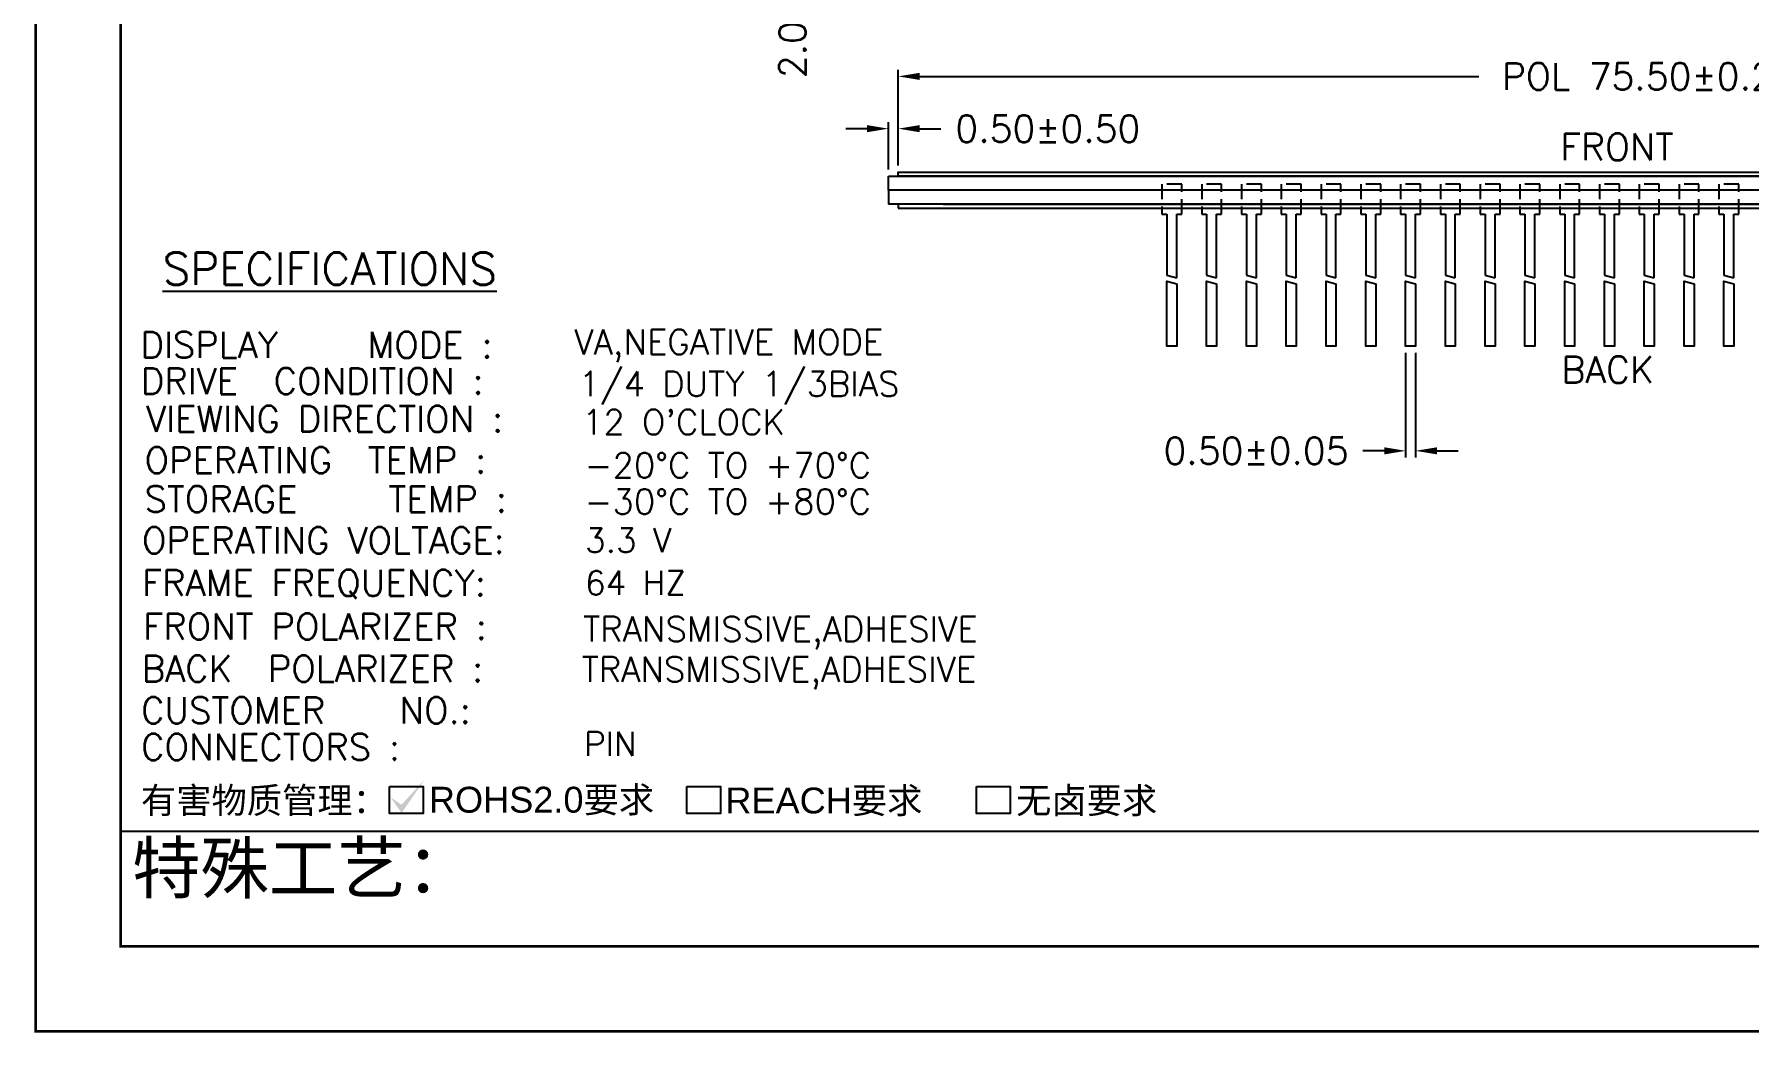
# Model space of a CAD drawing. Header units: millimetres. Extents: x 50 to 800, y 302 to 428.
# Drawn here: x 49.6 to 135.8, y 302.2 to 352.4 of the extents above; entities that cross this region are included whole.
import ezdxf
from ezdxf.enums import TextEntityAlignment as Align

# ---------------------------------------------------------------- set-up
doc = ezdxf.new("R2010")
doc.units = ezdxf.units.MM
doc.header["$LTSCALE"] = 3
doc.linetypes.add('HIDDEN', pattern=[0.375, 0.25, -0.125])
doc.layers.get('0').update_dxf_attribs({"linetype": 'CONTINUOUS'})
doc.layers.get('DEFPOINTS').update_dxf_attribs({"linetype": 'CONTINUOUS'})
for name, color, linetype in [('1', 4, 'CONTINUOUS'), ('DIM', 4, 'CONTINUOUS'), ('DWG', 7, 'CONTINUOUS'), ('title', 7, 'CONTINUOUS')]:
    doc.layers.add(name, color=color, linetype=linetype)
doc.styles.add('ROMANS', font='romans.shx')
doc.styles.add('title', font='arial.ttf', dxfattribs={"width": 0.8, "height": 5})
doc.dimstyles.new('LCDDIM', dxfattribs={"dimtxt": 0.7, "dimasz": 0.56, "dimexe": 0.175, "dimexo": 0.175, "dimgap": 0.14, "dimtad": 0, "dimzin": 0, "dimdsep": 46, "dimtxsty": 'ROMANS', "dimcen": 2.5, "dimadec": 0, "dimazin": 0, "dimtfac": 1, "dimtofl": 0, "dimtmove": 0, "dimatfit": 3, "dimfxl": 0, "dimarcsym": 0})

# ---------------------------------------------------------------- blocks, each defined once
blk = doc.blocks.new('*D18')
at = {"layer": 'DEFPOINTS', "color": 0}
for p in [(168.573, 350.279), (93.073, 345.455), (168.573, 345.455)]:
    blk.add_point(p, dxfattribs=at)
at = {"layer": 'DIM', "color": 0, "lineweight": -2}
for p, q in [((93.073, 345.79), (93.073, 350.614)), ((94.145, 350.279), (122.26, 350.279)), ((167.501, 350.279), (139.386, 350.279)), ((168.573, 345.79), (168.573, 350.614))]:
    blk.add_line(p, q, dxfattribs=at)
at = {"layer": 'DIM', "color": 0}
for points in [[(94.145, 350.457), (94.145, 350.1), (93.073, 350.279)], [(167.501, 350.457), (167.501, 350.1), (168.573, 350.279)]]:
    blk.add_solid(points, dxfattribs=at)
at = {"layer": 'DIM', "color": 0, "insert": (130.823, 350.279), "char_height": 1.34, "attachment_point": 5, "style": 'ROMANS'}
blk.add_mtext('POL 75.50%%p0.20', dxfattribs=at)
blk = doc.blocks.new('*D19')
at = {"layer": 'DEFPOINTS', "color": 0}
for p in [(92.573, 347.648), (92.573, 345.255), (93.073, 345.455)]:
    blk.add_point(p, dxfattribs=at)
at = {"layer": 'DIM', "color": 0, "lineweight": -2}
for p, q in [((91.501, 347.648), (90.429, 347.648)), ((92.573, 345.59), (92.573, 347.983)), ((93.073, 345.79), (93.073, 347.983)), ((94.145, 347.648), (95.217, 347.648))]:
    blk.add_line(p, q, dxfattribs=at)
at = {"layer": 'DIM', "color": 0}
for points in [[(91.501, 347.827), (91.501, 347.47), (92.573, 347.648)], [(94.145, 347.827), (94.145, 347.47), (93.073, 347.648)]]:
    blk.add_solid(points, dxfattribs=at)
at = {"layer": 'DIM', "color": 0, "insert": (100.59, 347.648), "char_height": 1.34, "attachment_point": 5, "style": 'ROMANS'}
blk.add_mtext('0.50%%p0.50', dxfattribs=at)
blk = doc.blocks.new('*D20')
at = {"layer": 'DEFPOINTS', "color": 0}
for p in [(92.573, 358.65), (87.749, 356.65), (92.573, 356.65)]:
    blk.add_point(p, dxfattribs=at)
at = {"layer": 'DIM', "color": 0, "lineweight": -2}
for p, q in [((87.749, 359.722), (87.749, 360.794)), ((92.238, 358.65), (87.414, 358.65)), ((92.238, 356.65), (87.414, 356.65)), ((87.749, 355.578), (87.749, 354.506))]:
    blk.add_line(p, q, dxfattribs=at)
at = {"layer": 'DIM', "color": 0}
for points in [[(87.571, 359.722), (87.928, 359.722), (87.749, 358.65)], [(87.571, 355.578), (87.928, 355.578), (87.749, 356.65)]]:
    blk.add_solid(points, dxfattribs=at)
at = {"layer": 'DIM', "color": 0, "insert": (87.749, 352.196), "char_height": 1.34, "attachment_point": 5, "rotation": 90, "style": 'ROMANS'}
blk.add_mtext('2.00', dxfattribs=at)
blk = doc.blocks.new('*D25')
at = {"layer": 'DEFPOINTS', "color": 0}
for p in [(118.573, 336.718), (119.073, 336.718), (119.073, 331.447)]:
    blk.add_point(p, dxfattribs=at)
at = {"layer": 'DIM', "color": 0, "lineweight": -2}
for p, q in [((118.573, 336.383), (118.573, 331.112)), ((119.073, 336.383), (119.073, 331.112)), ((117.501, 331.447), (116.429, 331.447)), ((120.145, 331.447), (121.217, 331.447))]:
    blk.add_line(p, q, dxfattribs=at)
at = {"layer": 'DIM', "color": 0}
for points in [[(117.501, 331.625), (117.501, 331.268), (118.573, 331.447)], [(120.145, 331.625), (120.145, 331.268), (119.073, 331.447)]]:
    blk.add_solid(points, dxfattribs=at)
at = {"layer": 'DIM', "color": 0, "insert": (111.056, 331.447), "char_height": 1.34, "attachment_point": 5, "style": 'ROMANS'}
blk.add_mtext('0.50%%P0.05', dxfattribs=at)
blk = doc.blocks.new('1')
blk.add_hatch(color=256).paths.add_polyline_path([(22.79, 2.93), (21.95, 4.12), (22.78, 3.55), (24.57, 5.5)])
at = {"layer": 'title'}
for points in [[(21.87, 4.95), (24.45, 4.95), (24.45, 2.89), (21.87, 2.89)], [(44.62, 4.95), (47.2, 4.95), (47.2, 2.89), (44.62, 2.89)], [(66.82, 4.95), (69.4, 4.95), (69.4, 2.89), (66.82, 2.89)]]:
    blk.add_lwpolyline(points, close=True, dxfattribs=at)
at = {"style": 'ROMANS'}
blk.add_text('%%USPECIFICATIONS', height=2.4688, dxfattribs=at).set_placement((4.49, 43.39))
at = {"layer": 'title'}
for s, height, style, p in [('DISPLAY    MODE :', 1.9946, 'ROMANS', (2.8, 37.78)), ('DRIVE  CONDITION :', 1.9946, 'ROMANS', (2.82, 35.01)), ('VIEWING DIRECTION :', 1.9946, 'ROMANS', (3.22, 32.11)), ('OPERATING  TEMP :', 1.9946, 'ROMANS', (3.11, 28.95)), ('STORAGE    TEMP :', 1.9946, 'ROMANS', (3.11, 25.97)), ('OPERATING VOLTAGE:', 1.9946, 'ROMANS', (2.91, 22.81)), ('FRAME FREQUENCY:', 1.9946, 'ROMANS', (2.91, 19.55)), ('FRONT POLARIZER :', 1.9946, 'ROMANS', (3, 16.21)), ('BACK  POLARIZER :', 1.9946, 'ROMANS', (2.89, 12.98)), ('CUSTOMER   NO.:', 1.9946, 'ROMANS', (2.84, 9.79)), ('CONNECTORS :', 1.9946, 'ROMANS', (2.84, 6.98)), ('有害物质管理：', 1.981, 'title', (2.83, 2.9)), ('ROHS2.0要求', 1.981, 'title', (24.88, 2.95)), ('REACH要求', 1.981, 'title', (47.58, 2.89)), ('无卤要求', 1.981, 'title', (69.84, 2.89))]:
    blk.add_text(s, height=height, dxfattribs=dict(at, style=style)).set_placement(p)
at = {"layer": 'title', "style": 'ROMANS'}
for tag, p, height in [('DMODE', (36.02, 38.05), 1.91), ('DRIVECONDITION', (36.36, 34.84), 1.91), ('VIEWINGDIR', (36.6, 31.91), 1.91), ('OPETEMP', (36.81, 28.6), 1.91), ('STTEMP', (36.81, 25.82), 1.91), ('VOL', (36.84, 22.89), 1.84), ('HZ', (36.84, 19.63), 1.84), ('TPOL', (36.7, 16.06), 1.91), ('BPOL', (36.58, 12.98), 1.91), ('CUSTOMERNO', (36.49, 10.11), 1.84), ('CONNECTORS', (36.77, 7.3), 1.84)]:
    blk.add_attdef(tag, p, '', height=height, dxfattribs=at)
blk = doc.blocks.new('SIGN-C')
at = {"layer": '1', "color": 4, "const_width": 0.238}
blk.add_lwpolyline([(0, 0), (0, 210), (297, 210), (297, 0)], close=True, dxfattribs=at)
at = {"layer": 'title'}
blk.add_line((7.14, 16.82), (190.74, 16.82), dxfattribs=at)
at = {"layer": 'title', "const_width": 0.238}
blk.add_lwpolyline([(7.14, 7.14), (7.14, 202.86), (289.86, 202.86), (289.86, 7.14)], close=True, dxfattribs=at)
at = {"layer": 'title', "color": 1, "style": 'title'}
blk.add_text('特殊工艺：', height=4.216, dxfattribs=at).set_placement((8.08, 11.62))

msp = doc.modelspace()

# ---------------------------------------------------------------- linework, layer by layer
at = {"layer": 'DWG'}
for p, q in [((92.573, 344.555), (92.573, 345.255)), ((92.573, 345.255), (169.073, 345.255)), ((92.573, 344.555), (92.573, 343.855)), ((169.073, 344.555), (92.573, 344.555)), ((166.323, 344.555), (95.323, 344.555)), ((169.073, 343.855), (92.573, 343.855)), ((93.073, 343.855), (93.073, 343.655)), ((93.073, 343.655), (168.573, 343.655)), ((95.323, 343.855), (166.323, 343.855)), ((106.573, 343.355), (106.573, 340.286)), ((107.073, 340.155), (107.073, 343.355)), ((108.573, 343.355), (108.573, 340.286)), ((109.073, 340.155), (109.073, 343.355)), ((110.573, 343.355), (110.573, 340.286)), ((111.073, 340.155), (111.073, 343.355)), ((112.573, 343.355), (112.573, 340.286)), ((113.073, 340.155), (113.073, 343.355)), ((114.573, 343.355), (114.573, 340.286)), ((115.073, 340.155), (115.073, 343.355)), ((116.573, 343.355), (116.573, 340.286)), ((117.073, 340.155), (117.073, 343.355)), ((118.573, 343.355), (118.573, 340.286)), ((119.073, 340.155), (119.073, 343.355)), ((120.573, 343.355), (120.573, 340.286)), ((121.073, 340.155), (121.073, 343.355)), ((122.573, 343.355), (122.573, 340.286)), ((123.073, 340.155), (123.073, 343.355)), ((124.573, 343.355), (124.573, 340.286)), ((125.073, 340.155), (125.073, 343.355)), ((126.573, 343.355), (126.573, 340.286)), ((127.073, 340.155), (127.073, 343.355)), ((128.573, 343.355), (128.573, 340.286)), ((129.073, 340.155), (129.073, 343.355)), ((130.573, 343.355), (130.573, 340.286)), ((131.073, 340.155), (131.073, 343.355)), ((132.573, 343.355), (132.573, 340.286)), ((133.073, 340.155), (133.073, 343.355)), ((134.573, 343.355), (134.573, 340.286)), ((135.073, 340.155), (135.073, 343.355)), ((106.573, 340.286), (107.073, 340.155)), ((108.573, 340.286), (109.073, 340.155)), ((110.573, 340.286), (111.073, 340.155)), ((112.573, 340.286), (113.073, 340.155)), ((114.573, 340.286), (115.073, 340.155)), ((116.573, 340.286), (117.073, 340.155)), ((118.573, 340.286), (119.073, 340.155)), ((120.573, 340.286), (121.073, 340.155)), ((122.573, 340.286), (123.073, 340.155)), ((124.573, 340.286), (125.073, 340.155)), ((126.573, 340.286), (127.073, 340.155)), ((128.573, 340.286), (129.073, 340.155)), ((130.573, 340.286), (131.073, 340.155)), ((132.573, 340.286), (133.073, 340.155)), ((134.573, 340.286), (135.073, 340.155))]:
    msp.add_line(p, q, dxfattribs=at)
at = {"layer": 'DWG', "linetype": 'HIDDEN'}
for p, q in [((107.323, 344.855), (106.323, 344.855)), ((106.323, 344.855), (106.323, 343.355)), ((107.323, 343.355), (107.323, 344.855)), ((109.323, 344.855), (108.323, 344.855)), ((108.323, 344.855), (108.323, 343.355)), ((109.323, 343.355), (109.323, 344.855)), ((111.323, 344.855), (110.323, 344.855)), ((110.323, 344.855), (110.323, 343.355)), ((111.323, 343.355), (111.323, 344.855)), ((113.323, 344.855), (112.323, 344.855)), ((112.323, 344.855), (112.323, 343.355)), ((113.323, 343.355), (113.323, 344.855)), ((115.323, 344.855), (114.323, 344.855)), ((114.323, 344.855), (114.323, 343.355)), ((115.323, 343.355), (115.323, 344.855)), ((117.323, 344.855), (116.323, 344.855)), ((116.323, 344.855), (116.323, 343.355)), ((117.323, 343.355), (117.323, 344.855)), ((119.323, 344.855), (118.323, 344.855)), ((118.323, 344.855), (118.323, 343.355)), ((119.323, 343.355), (119.323, 344.855)), ((121.323, 344.855), (120.323, 344.855)), ((120.323, 344.855), (120.323, 343.355)), ((121.323, 343.355), (121.323, 344.855)), ((123.323, 344.855), (122.323, 344.855)), ((122.323, 344.855), (122.323, 343.355)), ((123.323, 343.355), (123.323, 344.855)), ((125.323, 344.855), (124.323, 344.855)), ((124.323, 344.855), (124.323, 343.355)), ((125.323, 343.355), (125.323, 344.855)), ((127.323, 344.855), (126.323, 344.855)), ((126.323, 344.855), (126.323, 343.355)), ((127.323, 343.355), (127.323, 344.855)), ((129.323, 344.855), (128.323, 344.855)), ((128.323, 344.855), (128.323, 343.355)), ((129.323, 343.355), (129.323, 344.855)), ((131.323, 344.855), (130.323, 344.855)), ((130.323, 344.855), (130.323, 343.355)), ((131.323, 343.355), (131.323, 344.855)), ((133.323, 344.855), (132.323, 344.855)), ((132.323, 344.855), (132.323, 343.355)), ((133.323, 343.355), (133.323, 344.855)), ((135.323, 344.855), (134.323, 344.855)), ((134.323, 344.855), (134.323, 343.355)), ((135.323, 343.355), (135.323, 344.855)), ((106.323, 343.355), (106.573, 343.355)), ((107.073, 343.355), (107.323, 343.355)), ((108.323, 343.355), (108.573, 343.355)), ((109.073, 343.355), (109.323, 343.355)), ((110.323, 343.355), (110.573, 343.355)), ((111.073, 343.355), (111.323, 343.355)), ((112.323, 343.355), (112.573, 343.355)), ((113.073, 343.355), (113.323, 343.355)), ((114.323, 343.355), (114.573, 343.355)), ((115.073, 343.355), (115.323, 343.355)), ((116.323, 343.355), (116.573, 343.355)), ((117.073, 343.355), (117.323, 343.355)), ((118.323, 343.355), (118.573, 343.355)), ((119.073, 343.355), (119.323, 343.355)), ((120.323, 343.355), (120.573, 343.355)), ((121.073, 343.355), (121.323, 343.355)), ((122.323, 343.355), (122.573, 343.355)), ((123.073, 343.355), (123.323, 343.355)), ((124.323, 343.355), (124.573, 343.355)), ((125.073, 343.355), (125.323, 343.355)), ((126.323, 343.355), (126.573, 343.355)), ((127.073, 343.355), (127.323, 343.355)), ((128.323, 343.355), (128.573, 343.355)), ((129.073, 343.355), (129.323, 343.355)), ((130.323, 343.355), (130.573, 343.355)), ((131.073, 343.355), (131.323, 343.355)), ((132.323, 343.355), (132.573, 343.355)), ((133.073, 343.355), (133.323, 343.355)), ((134.323, 343.355), (134.573, 343.355)), ((135.073, 343.355), (135.323, 343.355))]:
    msp.add_line(p, q, dxfattribs=at)
at = {"layer": 'DWG'}
for points in [[(93.073, 345.255), (93.073, 345.455), (168.573, 345.455), (168.573, 345.255)], [(107.073, 339.845), (107.073, 336.718), (106.573, 336.718), (106.573, 339.976)], [(109.073, 339.845), (109.073, 336.718), (108.573, 336.718), (108.573, 339.976)], [(111.073, 339.845), (111.073, 336.718), (110.573, 336.718), (110.573, 339.976)], [(113.073, 339.845), (113.073, 336.718), (112.573, 336.718), (112.573, 339.976)], [(115.073, 339.845), (115.073, 336.718), (114.573, 336.718), (114.573, 339.976)], [(117.073, 339.845), (117.073, 336.718), (116.573, 336.718), (116.573, 339.976)], [(119.073, 339.845), (119.073, 336.718), (118.573, 336.718), (118.573, 339.976)], [(121.073, 339.845), (121.073, 336.718), (120.573, 336.718), (120.573, 339.976)], [(123.073, 339.845), (123.073, 336.718), (122.573, 336.718), (122.573, 339.976)], [(125.073, 339.845), (125.073, 336.718), (124.573, 336.718), (124.573, 339.976)], [(127.073, 339.845), (127.073, 336.718), (126.573, 336.718), (126.573, 339.976)], [(129.073, 339.845), (129.073, 336.718), (128.573, 336.718), (128.573, 339.976)], [(131.073, 339.845), (131.073, 336.718), (130.573, 336.718), (130.573, 339.976)], [(133.073, 339.845), (133.073, 336.718), (132.573, 336.718), (132.573, 339.976)], [(135.073, 339.845), (135.073, 336.718), (134.573, 336.718), (134.573, 339.976)]]:
    msp.add_lwpolyline(points, close=True, dxfattribs=at)

# ---------------------------------------------------------------- block references
at = {"layer": 'DWG', "xscale": 0.6565536146366355, "yscale": 0.6565536146366355, "zscale": 0.6565536146366401}
msp.add_blockref('1', (53.138, 311.314), dxfattribs=at).add_auto_attribs({'HZ': '64 HZ', 'DMODE': 'VA,NEGATIVE MODE ', 'DRIVECONDITION': '1/4 DUTY 1/3BIAS', 'VOL': '3.3 V', 'TPOL': 'TRANSMISSIVE,ADHESIVE', 'STTEMP': '-30%%DC TO +80%%DC', 'OPETEMP': '-20%%DC TO +70%%DC', 'BPOL': 'TRANSMISSIVE,ADHESIVE', 'CONNECTORS': 'PIN ', 'VIEWINGDIR': "12 O'CLOCK"})
at = {"layer": 'title', "xscale": 0.5987992081486201, "yscale": 0.5987992081486201, "zscale": 0.5987992081486242}
msp.add_blockref('SIGN-C', (49.707, 302.253), dxfattribs=at)

# ---------------------------------------------------------------- texts
at = {"layer": 'DIM', "color": 3, "style": 'ROMANS'}
for s, p in [('FRONT', (129.199, 346.729)), ('BACK', (128.732, 335.529))]:
    msp.add_text(s, height=1.34, dxfattribs=at).set_placement(p, align=Align.MIDDLE)

# ---------------------------------------------------------------- dimensions: what is measured, and where the dimension line sits
at = {"layer": 'DIM'}
dim = msp.add_linear_dim(base=(87.749, 356.65), p1=(92.573, 358.65), p2=(92.573, 356.65), angle=90, dimstyle='LCDDIM', override={"dimtxt": 1.34, "dimasz": 1.072, "dimexe": 0.335, "dimexo": 0.335, "dimgap": 0.268, "dimatfit": 0}, dxfattribs=at)
dim.commit()
dim.dimension.update_dxf_attribs({"geometry": '*D20', "text_midpoint": (87.749, 352.196)})
dim = msp.add_linear_dim(base=(168.573, 350.279), p1=(93.073, 345.455), p2=(168.573, 345.455), text='POL <>%%p0.20', dimstyle='LCDDIM', override={"dimtxt": 1.34, "dimasz": 1.072, "dimexe": 0.335, "dimexo": 0.335, "dimgap": 0.268, "dimatfit": 0}, dxfattribs=at)
dim.commit()
dim.dimension.update_dxf_attribs({"geometry": '*D18', "text_midpoint": (130.823, 350.279)})
for base, p1, p2, text, picture, middle in [((92.573, 347.648), (93.073, 345.455), (92.573, 345.255), '<>%%p0.50', '*D19', (100.59, 347.648)), ((119.073, 331.447), (118.573, 336.718), (119.073, 336.718), '<>%%P0.05', '*D25', (111.056, 331.447))]:
    dim = msp.add_linear_dim(base=base, p1=p1, p2=p2, text=text, dimstyle='LCDDIM', override={"dimtxt": 1.34, "dimasz": 1.072, "dimexe": 0.335, "dimexo": 0.335, "dimgap": 0.268, "dimatfit": 0}, dxfattribs=at)
    dim.commit()
    dim.dimension.update_dxf_attribs({"geometry": picture, "text_midpoint": middle, "dimtype": 160})

doc.saveas('drawing.dxf')
